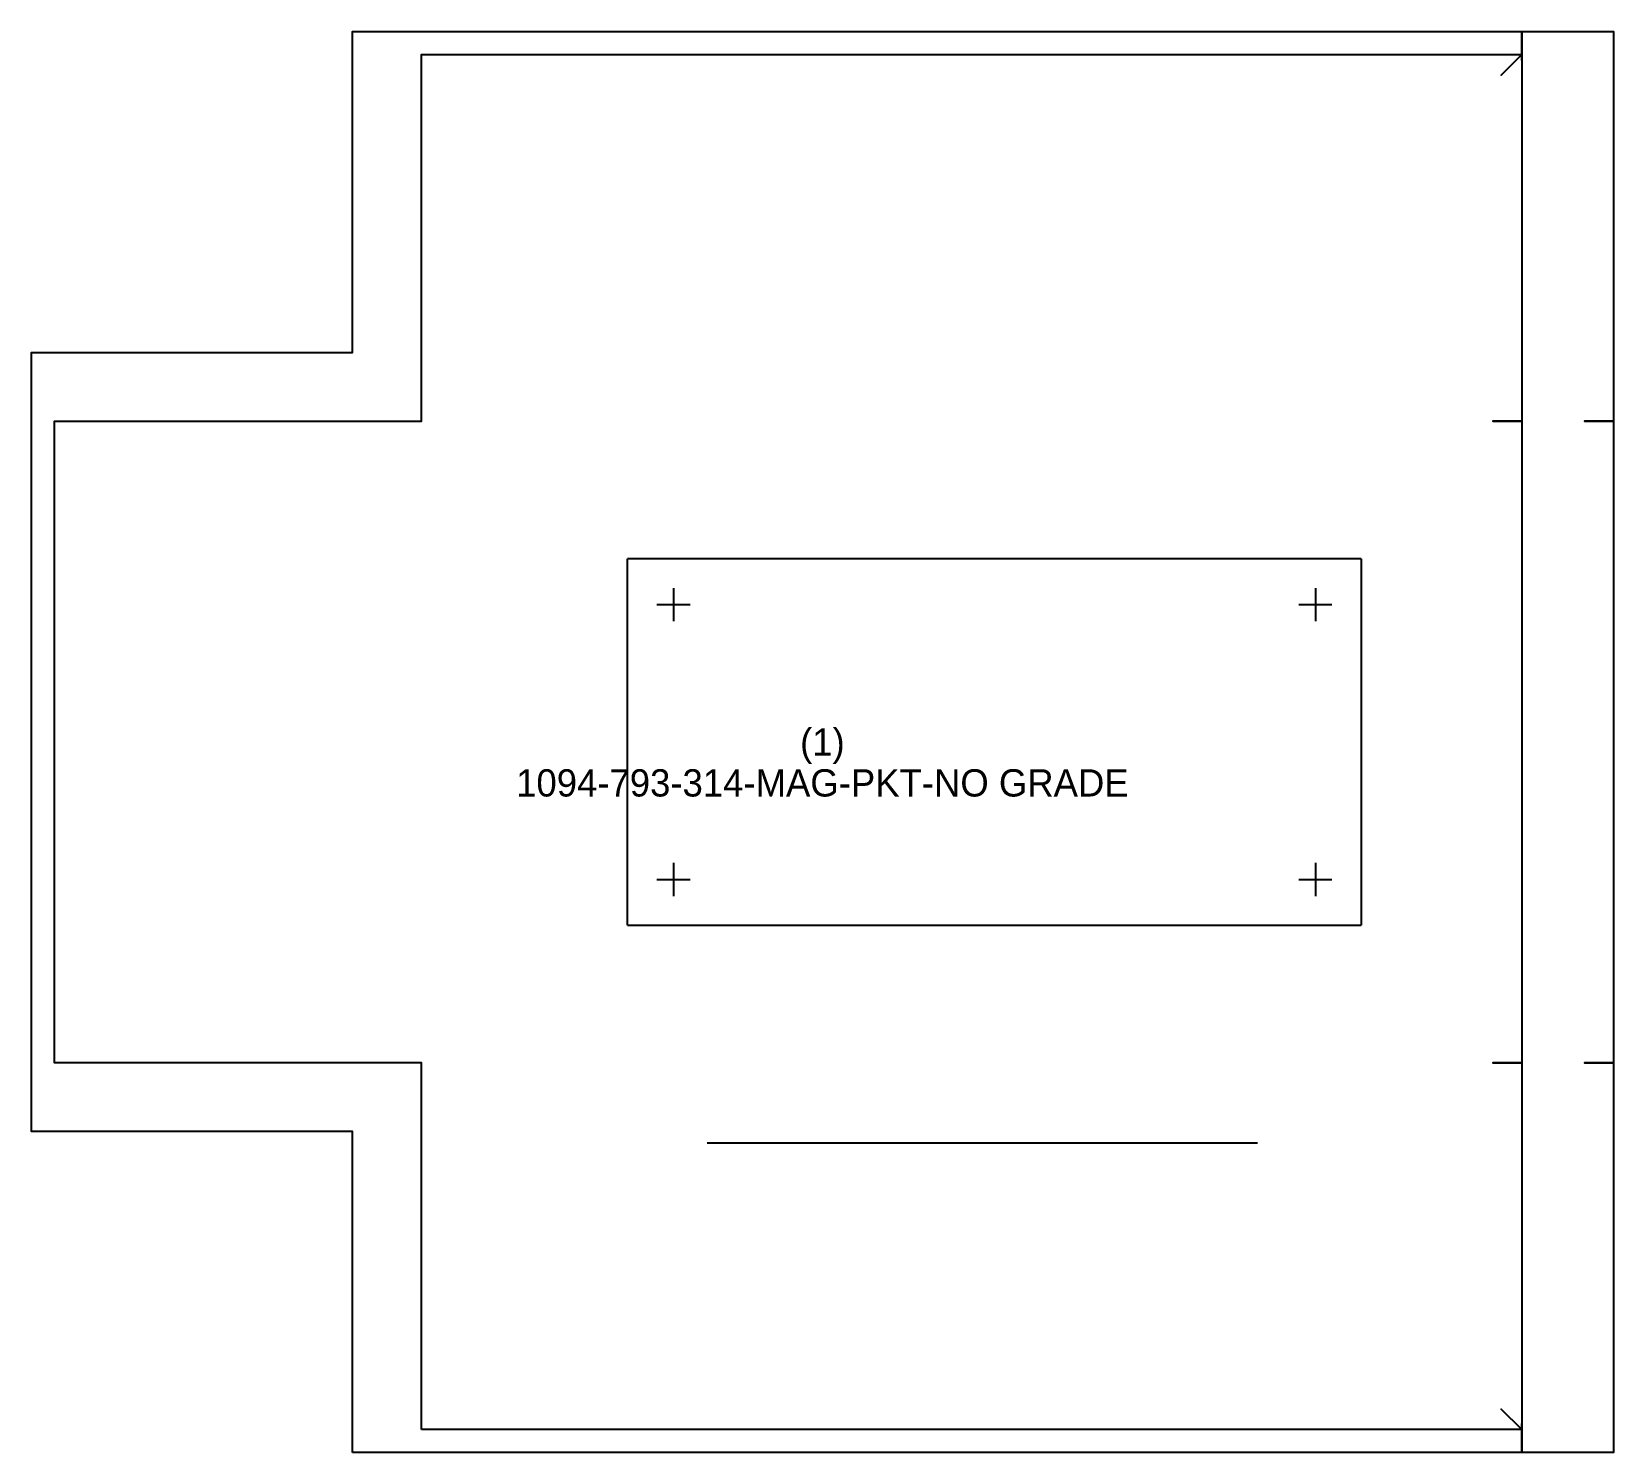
# Model space of a CAD drawing. Header units: inches. Extents: x 0 to 8.62, y 0 to 7.75.
import ezdxf
from ezdxf.enums import TextEntityAlignment as Align

# ---------------------------------------------------------------- set-up
doc = ezdxf.new("R2010")
doc.units = ezdxf.units.IN

msp = doc.modelspace()

# ---------------------------------------------------------------- linework, layer by layer
at = {"layer": 'T001L001'}
for points in [[(1.75, 0), (1.75, 1.75), (0, 1.75), (0, 6), (1.75, 6), (1.75, 7.75), (8.125, 7.75), (8.125, 7.592), (8.125, 7.75), (8.625, 7.75), (8.625, 5.625), (8.467, 5.625), (8.625, 5.625), (8.625, 2.125), (8.467, 2.125), (8.625, 2.125), (8.625, 0), (8.125, 0), (8.125, 0.157), (8.125, 0), (1.75, 0)], [(2.125, 0.125), (2.125, 2.125), (0.125, 2.125), (0.125, 5.625), (2.125, 5.625), (2.125, 7.625), (8.125, 7.625), (8.013, 7.513), (8.125, 7.625), (8.125, 5.625), (7.967, 5.625), (8.125, 5.625), (8.125, 2.125), (7.967, 2.125), (8.125, 2.125), (8.125, 0.125), (8.013, 0.236), (8.125, 0.125), (2.125, 0.125)], [(7.25, 4.875), (3.25, 4.875)], [(3.25, 2.875), (3.25, 4.875)], [(7.25, 4.875), (7.25, 2.875)], [(3.5, 4.715), (3.5, 4.534)], [(7, 4.715), (7, 4.534)], [(3.409, 4.625), (3.59, 4.625)], [(6.909, 4.625), (7.09, 4.625)], [(3.5, 3.215), (3.5, 3.034)], [(7, 3.215), (7, 3.034)], [(3.409, 3.125), (3.59, 3.125)], [(6.909, 3.125), (7.09, 3.125)], [(3.25, 2.875), (7.25, 2.875)], [(3.684, 1.689), (6.684, 1.689)]]:
    msp.add_lwpolyline(points, dxfattribs=at)

# ---------------------------------------------------------------- texts
at = {"layer": 'ABC'}
for s, height, p in [('(1)', 0.14882, (4.312, 3.875)), ('1094-793-314-MAG-PKT-NO GRADE', 0.148819, (4.312, 3.652))]:
    msp.add_text(s, height=height, dxfattribs=at).set_placement(p, align=Align.MIDDLE_CENTER)

doc.saveas('drawing.dxf')
